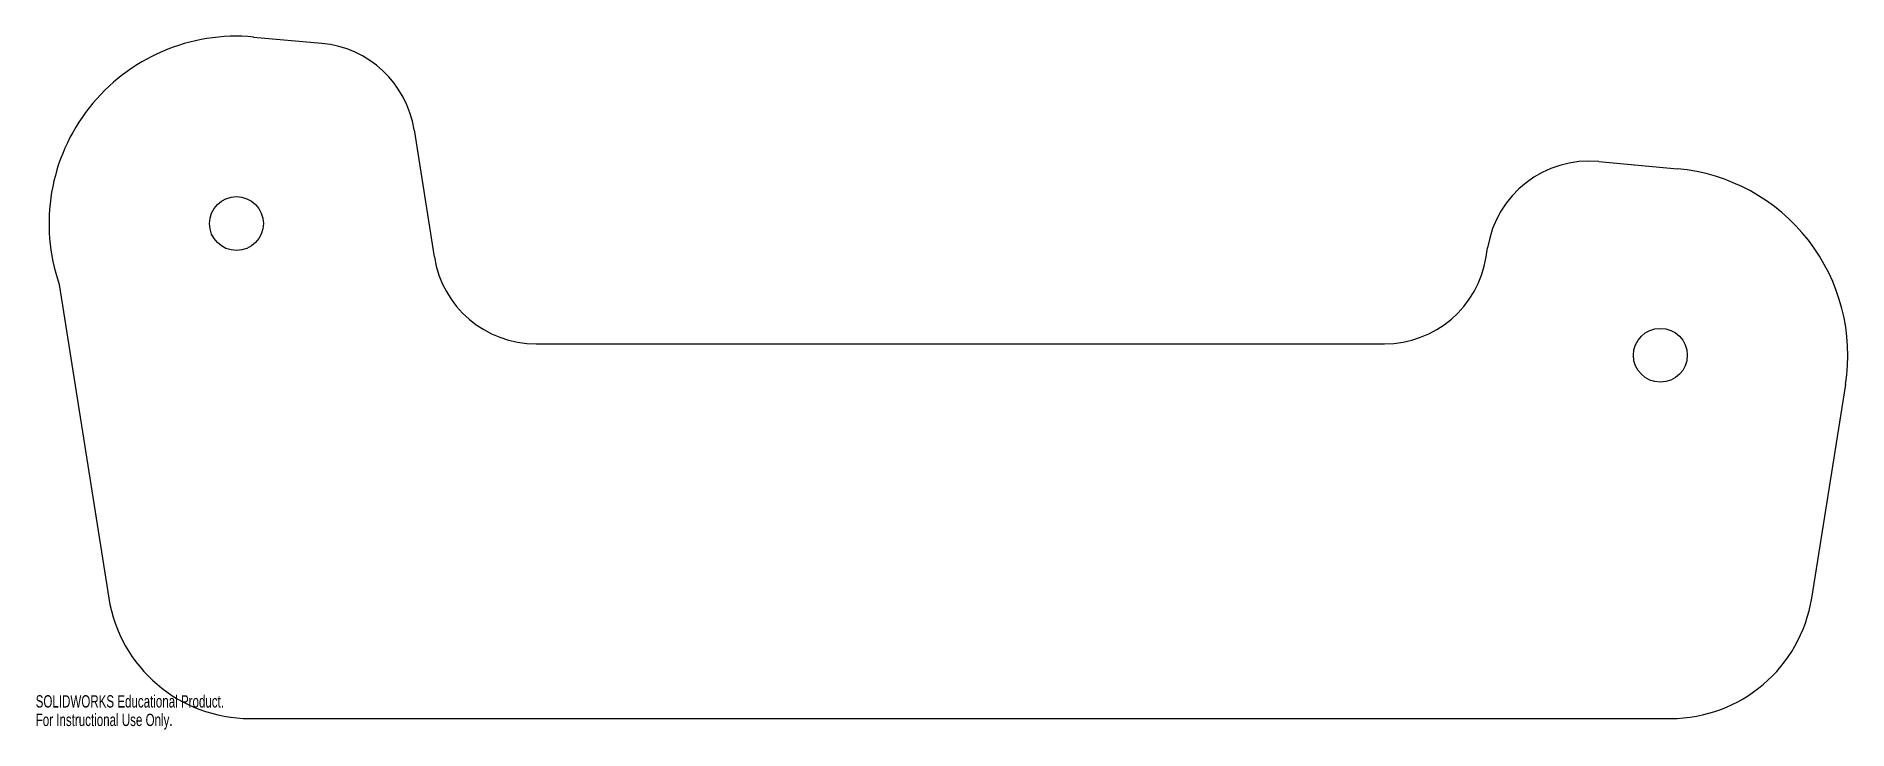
# Model space of a CAD drawing. Header units: inches. Extents: x 0 to 3.81, y 0 to 1.46.
import ezdxf

# ---------------------------------------------------------------- set-up
doc = ezdxf.new("R2010")
doc.units = ezdxf.units.IN
doc.header["$MEASUREMENT"] = 0
doc.styles.add('SLDTEXTSTYLE0', font='TXT', dxfattribs={"width": 0.7})

msp = doc.modelspace()

# ---------------------------------------------------------------- linework, layer by layer
at = {"color": 7, "linetype": 'Continuous', "lineweight": 25}
for p, q in [((0.4579, 1.4557), (0.6012, 1.4425)), ((0.7951, 1.2607), (0.8374, 0.9935)), ((3.2841, 1.1941), (3.4494, 1.1788)), ((3.0473, 0.9935), (3.0502, 1.0123)), ((0.0493, 0.9358), (0.1536, 0.2765)), ((1.0513, 0.8108), (2.8334, 0.8108)), ((3.802, 0.7252), (3.731, 0.2765)), ((0.4499, 0.0234), (3.4347, 0.0234))]:
    msp.add_line(p, q, dxfattribs=at)
for centre in [(0.4217, 1.0637), (3.4132, 0.7868)]:
    msp.add_circle(centre, 0.0566, dxfattribs=at)
for centre, radius, start, end in [((0.4217, 1.0637), 0.3937, 84.7108, 198.9586), ((0.5812, 1.2268), 0.2165, 8.9881, 84.7108), ((3.2641, 0.9785), 0.2165, 84.7108, 171.0119), ((3.4132, 0.7868), 0.3937, 351.0119, 84.7108), ((1.0513, 1.0273), 0.2165, 188.9881, 270), ((2.8334, 1.0273), 0.2165, 270, 351.0119), ((0.4499, 0.3234), 0.3, 188.9881, 270), ((3.4347, 0.3234), 0.3, 270, 351.0119)]:
    msp.add_arc(centre, radius, start, end, dxfattribs=at)

# ---------------------------------------------------------------- texts
at = {"color": 7, "linetype": 'Continuous', "char_height": 0.02595, "attachment_point": 1, "style": 'SLDTEXTSTYLE0'}
for s, insert in [('SOLIDWORKS Educational Product.', (0, 0.0724)), ('For Instructional Use Only.', (0, 0.0335))]:
    msp.add_mtext(s, dxfattribs=dict(at, insert=insert))

doc.saveas('drawing.dxf')
